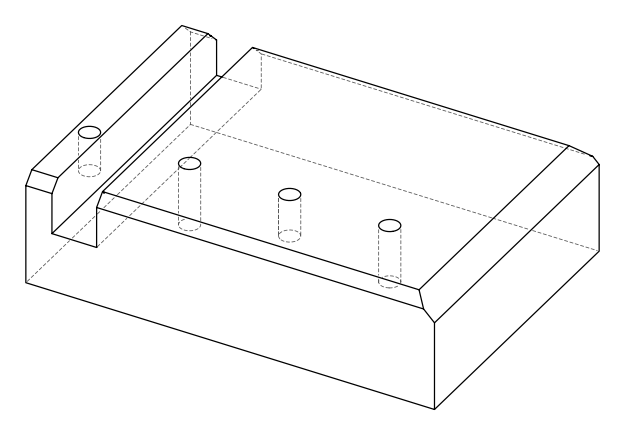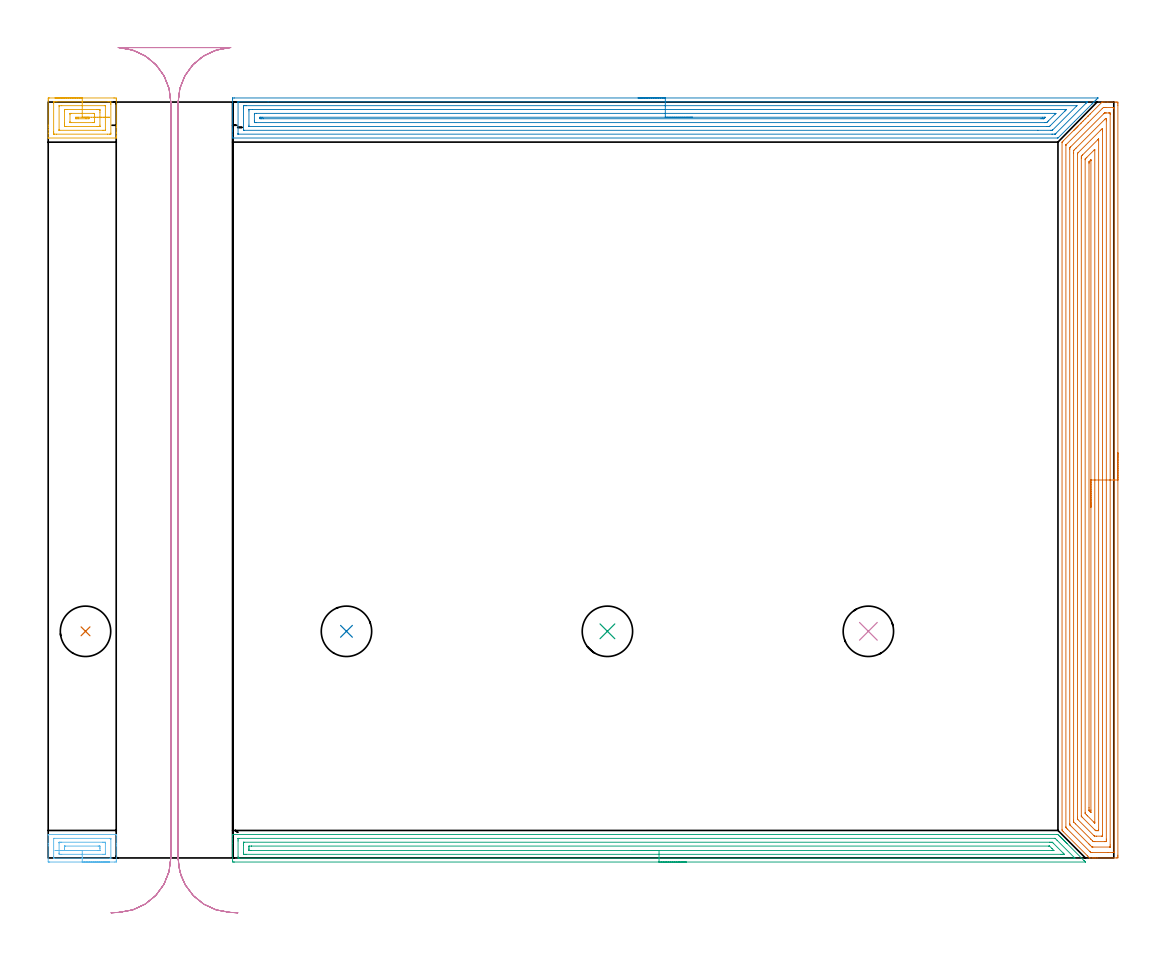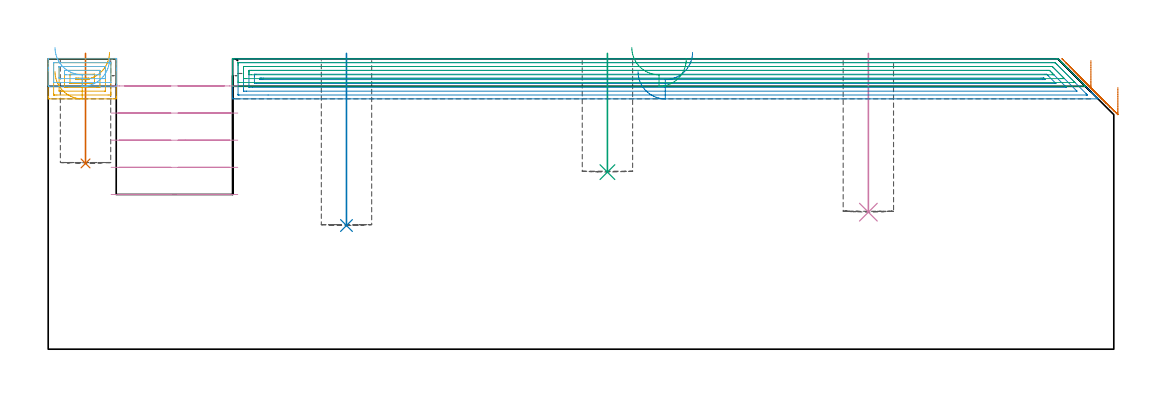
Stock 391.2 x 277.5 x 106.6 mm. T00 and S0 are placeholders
(PLAN: 10 operations, 2 tool changes, 53.6 min)
(1 INDEXABLE_INSERT_DRILL_BLIND_HOLE_FROM_SOLID | STEP1POCKET | NXT0302_008 | 0.16 min | 10247 mm3)
(2 INDEXABLE_INSERT_DRILL_BLIND_HOLE_FROM_SOLID_1 | STEP1POCKET_1 | NXT0302_008 | 0.25 min | 16369 mm3)
(3 INDEXABLE_INSERT_DRILL_BLIND_HOLE_FROM_SOLID_2 | STEP1POCKET_2 | NXT0302_008 | 0.18 min | 11104 mm3)
(4 INDEXABLE_INSERT_DRILL_BLIND_HOLE_FROM_SOLID_3 | STEP1POCKET_3 | NXT0302_008 | 0.23 min | 15053 mm3)
(5 AREA_MILL | FG_CHAMFER_SURFACE | UGT0205_001 | 1.4 min | 3472 mm3)
(6 AREA_MILL_1 | FG_CHAMFER_SURFACE_1 | UGT0205_001 | 1.02 min | 1580 mm3)
(7 AREA_MILL_2 | FG_CHAMFER_SURFACE_2 | UGT0205_001 | 17.5 min | 58308 mm3)
(8 AREA_MILL_3 | FG_CHAMFER_SURFACE_3 | UGT0205_001 | 15.1 min | 34047 mm3)
(9 AREA_MILL_4 | FG_CHAMFER_SURFACE_4 | UGT0205_001 | 10.09 min | 15927 mm3)
(10 MILL_RECTANGULAR_SLOT | SLOT_RECTANGULAR | UGT0201_019 | Follow Part, ap 10, ae 75% | 7.66 min | 588086 mm3)
(TOOL NXT0302_008 | Index. Insert Drill 18.5mm [880-D1850L25-05] | D18.5 PA176 FL93 Z2)
(TOOL UGT0205_001 | Chamfer Mill 20 x 3 x 45 deg. | D20 FL50 Z2)
(TOOL UGT0201_019 | End mill 40 mm | D40 FL63 Z6)
(OP 1 INDEXABLE_INSERT_DRILL_BLIND_HOLE_FROM_SOLID)
G17 G21 G94 G90
T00 M6
G54
G17 G0 G90 X13.7 Y83.2 S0 M3
G43 Z116.6 H1
G94 G81 G98 Z68.2 F250. R108.6
G80
M5
M2
(OP 2 INDEXABLE_INSERT_DRILL_BLIND_HOLE_FROM_SOLID_1)
G17 G21 G94 G90
T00 M6
G54
G17 G0 G90 X109.5 Y83.2 S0 M3
G43 Z116.6 H1
G94 G81 G98 Z45.4 F250. R108.6
G80
M5
M2
(OP 3 INDEXABLE_INSERT_DRILL_BLIND_HOLE_FROM_SOLID_2)
G17 G21 G94 G90
T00 M6
G54
G17 G0 G90 X205.3 Y83.2 S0 M3
G43 Z116.6 H1
G94 G81 G98 Z65. F250. R108.6
G80
M5
M2
(OP 4 INDEXABLE_INSERT_DRILL_BLIND_HOLE_FROM_SOLID_3)
G17 G21 G94 G90
T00 M6
G54
G17 G0 G90 X301.1 Y83.2 S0 M3
G43 Z116.6 H1
G94 G81 G98 Z50.3 F250. R108.6
G80
M5
M2
(OP 5 AREA_MILL)
G17 G21 G94 G90
T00 M6
G54
G17 G0 G90 X2.5 Y279. S1061 M3
G43 Z116.6 H0
Z101.9
G94 G1 X2.538 Z101.029 F250.
X2.652 Z100.164
X2.841 Z99.312
X3.103 Z98.48
X3.437 Z97.674
X3.84 Z96.9
X4.308 Z96.164
X4.84 Z95.472
X5.429 Z94.829
X6.072 Z94.24
X6.764 Z93.709
X7.5 Z93.24
X8.274 Z92.837
X9.08 Z92.503
X9.912 Z92.241
X10.763 Z92.052
X11.628 Z91.938
X12.5 Z91.9
X24.114
X24.473 Y278.998 Z91.902
X24.99 Y278.991 Z91.905
X24.995 Y278.646 Z92.25
X25. Y278.126 Z92.77
Y269.027 Z101.867
Y268.317 Z102.581
Y268.152 Z102.746
Y266.403 Z104.494
Y266.072 Z104.826
Y264.985 Z105.914
Y264.654 Z106.244
X24.999 Y264.432 Z106.466
X24.99 Y264.303 Z106.59
X24.916 Y264.3 Z106.6
X0.084
X0.01 Y264.304 Z106.59
X0.003 Y264.359 Z106.535
X0. Y264.434 Z106.464
Y266.073 Z104.826
Y267.278 Z103.62
Y268.317 Z102.581
Y269.027 Z101.867
Y278.126 Z92.77
X0.005 Y278.646 Z92.25
X0.01 Y278.991 Z91.905
X0.172 Y278.996 Z91.902
X0.527 Y279. Z91.9
X12.5
Y277.586 Z93.314
X22.001
X22.699 Y277.584 Z93.316
X22.891 Y277.582 Z93.318
X22.981 Y277.579 Z93.321
X22.99 Y277.55 Z93.35
X22.996 Y277.478 Z93.422
X22.999 Y276.897 Z94.003
X23. Y276.6 Z94.3
X22.999 Y266.107 Z104.793
X22.993 Y265.81 Z105.09
X22.99 Y265.73 Z105.17
X22.959 Y265.721 Z105.179
X22.873 Y265.719 Z105.181
X22.699 Y265.716 Z105.184
X22.51 Y265.715 Z105.185
X21.812 Y265.714 Z105.186
X2.999
X2.301 Y265.716 Z105.184
X2.109 Y265.718 Z105.182
X2.019 Y265.721 Z105.179
X2.01 Y265.75 Z105.15
X2.004 Y265.822 Z105.078
X2.001 Y266.403 Z104.497
X2. Y266.7 Z104.2
X2.001 Y277.193 Z93.707
X2.007 Y277.49 Z93.41
X2.01 Y277.57 Z93.33
X2.041 Y277.579 Z93.321
X2.127 Y277.581 Z93.319
X2.301 Y277.584 Z93.316
X2.49 Y277.585 Z93.315
X3.188 Y277.586 Z93.314
X12.5
Y276.172 Z94.728
X20.774 Y276.171 Z94.729
X20.925 Y276.17 Z94.73
X20.974 Y276.167 Z94.733
X20.985 Y276.166 Z94.734
X20.991 Y276.144 Z94.756
X20.997 Y276.096 Z94.804
X20.999 Y276.022 Z94.878
X21. Y275.949 Z94.951
X20.999 Y267.278 Z103.622
X20.998 Y267.206 Z103.694
X20.99 Y267.137 Z103.763
X20.925 Y267.135 Z103.765
X20.189 Y267.129 Z103.771
X20.038
X4.226
X4.075 Y267.13 Z103.77
X4.026 Y267.133 Z103.767
X4.015 Y267.134 Z103.766
X4.009 Y267.156 Z103.744
X4.003 Y267.204 Z103.696
X4.001 Y267.278 Z103.622
X4. Y267.351 Z103.549
X4.001 Y276.022 Z94.878
X4.002 Y276.094 Z94.806
X4.01 Y276.163 Z94.737
X4.075 Y276.165 Z94.735
X4.811 Y276.171 Z94.729
X4.962
X12.5 Y276.172 Z94.728
Y274.757 Z96.143
X17.774
X18.265
X18.663 Y274.756 Z96.144
X18.926 Y274.752 Z96.148
X18.979 Y274.751 Z96.149
X18.99 Y274.653 Z96.247
X18.998 Y274.425 Z96.475
X18.999 Y274.273 Z96.627
X19. Y273.548 Z97.352
Y269.027 Z101.873
X18.996 Y268.664 Z102.236
X18.993 Y268.574 Z102.326
X18.991 Y268.555 Z102.345
X18.975 Y268.55 Z102.35
X18.919 Y268.547 Z102.353
X18.754 Y268.544 Z102.356
X18.265 Y268.543 Z102.357
X17.868
X6.735
X6.337 Y268.544 Z102.356
X6.074 Y268.548 Z102.352
X6.021 Y268.549 Z102.351
X6.01 Y268.647 Z102.253
X6.002 Y268.875 Z102.025
X6.001 Y269.027 Z101.873
X6. Y269.752 Z101.148
Y274.273 Z96.627
X6.004 Y274.636 Z96.264
X6.007 Y274.726 Z96.174
X6.009 Y274.745 Z96.155
X6.025 Y274.75 Z96.15
X6.081 Y274.753 Z96.147
X6.246 Y274.756 Z96.144
X6.735 Y274.757 Z96.143
X7.132
X12.5
Y273.343 Z97.557
X16.548
X16.902 Y273.338 Z97.562
X16.982 Y273.336 Z97.564
X16.99 Y273.284 Z97.616
X16.994 Y273.224 Z97.676
X16.999 Y272.898 Z98.002
X17. Y270.274 Z100.626
X16.997 Y270.106 Z100.794
X16.991 Y269.973 Z100.927
X16.988 Y269.963 Z100.937
X16.982 Y269.961 Z100.939
X16.958 Y269.958 Z100.942
X16.906 Y269.957 Z100.943
X16.491
X8.452
X8.098 Y269.962 Z100.938
X8.018 Y269.964 Z100.936
X8.01 Y270.016 Z100.884
X8.006 Y270.076 Z100.824
X8.001 Y270.402 Z100.498
X8. Y273.026 Z97.874
X8.003 Y273.194 Z97.706
X8.009 Y273.327 Z97.573
X8.012 Y273.337 Z97.563
X8.018 Y273.339 Z97.561
X8.042 Y273.342 Z97.558
X8.094 Y273.343 Z97.557
X8.509
X12.5
Y271.929 Z98.971
X13.83
X14.435 Y271.928 Z98.972
X14.717 Y271.926 Z98.974
X14.99 Y271.922 Z98.978
X14.993 Y271.65 Z99.25
Y271.378 Z99.522
X14.717 Y271.375 Z99.525
X14.113 Y271.371 Z99.529
X13.83
X11.17
X10.565 Y271.372 Z99.528
X10.283 Y271.374 Z99.526
X10.01 Y271.378 Z99.522
X10.007 Y271.65 Z99.25
Y271.922 Z98.978
X10.283 Y271.925 Z98.975
X10.887 Y271.928 Z98.972
X11.17 Y271.929 Z98.971
X12.5
X13.372 Z99.009
X14.236 Z99.123
X15.088 Z99.312
X15.92 Z99.574
X16.726 Z99.908
X17.5 Z100.311
X18.236 Z100.78
X18.928 Z101.311
X19.571 Z101.9
X20.16 Z102.543
X20.692 Z103.235
X21.16 Z103.971
X21.563 Z104.745
X21.897 Z105.551
X22.159 Z106.383
X22.348 Z107.235
X22.462 Z108.1
X22.5 Z108.971
G0 Z116.6
M5
M2
(OP 6 AREA_MILL_1)
G17 G21 G94 G90
T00 M6
G54
G17 G0 G90 X22.5 Y-1.5 S1061 M3
G43 Z116.6 H0
Z106.5
G94 G1 X22.462 Z105.628 F250.
X22.348 Z104.764
X22.159 Z103.912
X21.897 Z103.08
X21.563 Z102.274
X21.16 Z101.5
X20.692 Z100.764
X20.16 Z100.072
X19.571 Z99.429
X18.928 Z98.84
X18.236 Z98.308
X17.5 Z97.84
X16.726 Z97.437
X15.92 Z97.103
X15.088 Z96.841
X14.236 Z96.652
X13.372 Z96.538
X12.5 Z96.5
X0.527
X0.226 Y-1.496 Z96.502
X0.01 Y-1.491 Z96.505
X0. Y-1.269 Z96.727
Y4.442 Z102.435
Y5.165 Z103.163
Y5.333 Z103.331
Y8.376 Z106.375
X0.002 Y8.573 Z106.566
X0.004 Y8.599 Z106.591
X0.005 Z106.592
X0.084 Y8.6 Z106.6
X24.916
X24.99 Y8.596 Z106.589
X24.993 Y8.574 Z106.568
X25. Y8.376 Z106.374
Y5.165 Z103.162
Y4.442 Z102.435
X24.999 Y-0.908 Z97.089
X24.997 Y-1.435 Z96.561
X24.994 Y-1.491 Z96.505
X24.473 Y-1.5 Z96.5
X12.5
Y-0.086 Z97.914
X2.301
X2.01 Y-0.079 Z97.921
X2.006 Y-0.059 Z97.941
X2.004 Y-0.016 Z97.984
X2. Y0.286 Z98.286
X2.001 Y7.116 Z105.116
X2.002 Y7.154 Z105.154
X2.005 Y7.172 Z105.172
X2.008 Y7.176 Z105.176
X2.025 Y7.179 Z105.179
X2.162 Y7.184 Z105.184
X2.232 Y7.185 Z105.185
X2.301 Y7.186 Z105.186
X22.699
X22.99 Y7.179 Z105.179
X22.993 Y7.159 Z105.159
X22.996 Y7.116 Z105.116
X22.999 Y6.814 Z104.814
Y-0.016 Z97.984
X22.998 Y-0.054 Z97.946
X22.995 Y-0.072 Z97.928
X22.992 Y-0.076 Z97.924
X22.975 Y-0.079 Z97.921
X22.838 Y-0.084 Z97.916
X22.768 Y-0.086 Z97.914
X22.699
X12.5
Y1.328 Z99.328
X4.962 Y1.329 Z99.329
X4.509 Y1.33 Z99.33
X4.075 Y1.334 Z99.334
X4.022 Y1.335 Z99.335
X4.009 Y1.542 Z99.542
X4.002 Y1.692 Z99.692
X4.001 Y1.767 Z99.767
Y5.483 Z103.483
X4.005 Y5.633 Z103.633
X4.01 Y5.733 Z103.733
X4.016 Y5.766 Z103.766
X4.022 Y5.767 Z103.767
X4.075 Y5.769 Z103.769
X4.526 Y5.771 Z103.771
X4.962 Y5.772 Z103.772
X20.038 Y5.771 Z103.771
X20.491 Y5.77 Z103.77
X20.925 Y5.766 Z103.766
X20.978 Y5.765 Z103.765
X20.991 Y5.558 Z103.558
X20.998 Y5.408 Z103.408
X20.999 Y5.333 Z103.333
Y1.617 Z99.617
X20.995 Y1.466 Z99.466
X20.99 Y1.367 Z99.367
X20.984 Y1.334 Z99.334
X20.978 Y1.333 Z99.333
X20.925 Y1.331 Z99.331
X20.474 Y1.329 Z99.329
X20.038 Y1.328 Z99.328
X12.5
Y2.743 Z100.743
X8.509
X6.652
X6.299 Y2.744 Z100.744
X6.123 Y2.747 Z100.747
X6.037 Y2.75 Z100.75
X6.01 Y2.757 Z100.757
X6.008 Y2.79 Z100.79
X6.001 Y3.397 Z101.397
X6. Y3.55 Z101.55
X6.004 Y4.286 Z102.286
X6.01 Y4.337 Z102.337
X6.015 Y4.351 Z102.351
X6.034 Y4.352 Z102.352
X6.133 Y4.355 Z102.355
X6.334 Y4.357 Z102.357
X18.348
X18.701 Y4.356 Z102.356
X18.877 Y4.353 Z102.353
X18.963 Y4.35 Z102.35
X18.99 Y4.343 Z102.343
X18.992 Y4.31 Z102.31
X18.999 Y3.703 Z101.703
X19. Y3.55 Z101.55
X18.996 Y2.814 Z100.814
X18.99 Y2.763 Z100.763
X18.985 Y2.749 Z100.749
X18.966 Y2.748 Z100.748
X18.867 Y2.745 Z100.745
X18.666 Y2.743 Z100.743
X18.265
X12.5
X11.628 Z100.781
X10.763 Z100.895
X9.912 Z101.083
X9.08 Z101.346
X8.274 Z101.68
X7.5 Z102.082
X6.764 Z102.551
X6.072 Z103.082
X5.429 Z103.672
X4.84 Z104.315
X4.308 Z105.007
X3.84 Z105.743
X3.437 Z106.516
X3.103 Z107.322
X2.841 Z108.154
X2.652 Z109.006
X2.538 Z109.871
X2.5 Z110.743
G0 Z116.6
M5
M2
(OP 7 AREA_MILL_2)
G17 G21 G94 G90
T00 M6
G54
G17 G0 G90 X392.7 Y148.75 S1061 M3
G43 Z116.6 H0
Z96.1
G94 G1 Y148.712 Z95.228 F250.
Y148.598 Z94.364
Y148.409 Z93.512
Y148.147 Z92.68
Y147.813 Z91.874
Y147.41 Z91.1
Y146.941 Z90.364
Y146.41 Z89.672
Y145.821 Z89.029
Y145.178 Z88.44
Y144.486 Z87.908
Y143.75 Z87.44
Y142.976 Z87.037
Y142.17 Z86.703
Y141.338 Z86.441
Y140.486 Z86.252
Y139.622 Z86.138
Y138.75 Z86.1
Y1.007
X392.699 Y0.627 Z86.101
X392.695 Y0.119 Z86.103
X392.692 Y0.009 Z86.106
X392.191 Y0. Z86.606
X385.107 Z93.688
X384.578 Z94.219
X384.221 Z94.575
X383.692 Z95.104
X383.336 Z95.459
X382.45 Y0.001 Z96.348
X382.309 Y0.002 Z96.489
X382.269 Y0.031 Z96.531
X381.564 Y0.734 Z97.233
X372.667 Y9.633 Z106.132
X372.327 Y9.973 Z106.471
X372.205 Y10.097 Z106.591
X372.2 Y10.461 Z106.6
Y262.569
X372.204 Y262.795 Z106.589
X372.281 Y262.882 Z106.517
X372.416 Y263.016 Z106.384
X372.491 Y263.092 Z106.308
X372.709 Y263.311 Z106.086
X376.546 Y267.148 Z102.25
X376.652 Y267.252 Z102.148
X376.737 Y267.337 Z102.063
X376.841 Y267.443 Z101.955
X376.944 Y267.545 Z101.855
X377.035 Y267.635 Z101.765
X377.137 Y267.739 Z101.659
X377.237 Y267.837 Z101.563
X377.333 Y267.933 Z101.467
X377.432 Y268.034 Z101.364
X377.529 Y268.13 Z101.27
X377.631 Y268.231 Z101.169
X377.727 Y268.329 Z101.069
X377.822 Y268.422 Z100.978
X377.929 Y268.529 Z100.871
X378.022 Y268.624 Z100.774
X378.226 Y268.827 Z100.573
X378.292 Y268.893 Z100.507
X378.908 Y269.51 Z99.888
X379.121 Y269.721 Z99.679
X379.154 Y269.754 Z99.646
X379.793 Y270.395 Z99.003
X380.014 Y270.615 Z98.786
X380.679 Y271.281 Z98.118
X380.876 Y271.476 Z97.924
X380.909 Y271.509 Z97.891
X381.564 Y272.166 Z97.232
X381.737 Y272.337 Z97.063
X381.803 Y272.403 Z96.997
X382.45 Y273.051 Z96.347
X382.598 Y273.198 Z96.202
X386.72 Y277.32 Z92.079
X386.878 Y277.473 Z91.921
X386.898 Y277.49 Z91.901
X387.591 Y277.5 Z91.208
X389.006 Z89.791
X391.927 Z86.87
X392.191 Y277.497 Z86.605
X392.691 Y277.491 Z86.105
X392.694 Y277.381 Z86.103
X392.699 Y276.873 Z86.101
X392.7 Y276.359 Z86.1
Y138.75
X391.286 Z87.514
X391.285 Y2.197 Z87.515
X391.284 Y2.087 Z87.516
X391.281 Y2.034 Z87.519
X391.28 Y2.015 Z87.52
X391.242 Y2.01 Z87.558
X390.829 Y2.002 Z87.971
X389.06 Y2. Z89.74
X383.336 Y2.001 Z95.464
X382.857 Y2.004 Z95.943
X382.761 Y2.01 Z96.039
X382.566 Y2.192 Z96.234
X382.45 Y2.302 Z96.35
X382.335 Y2.415 Z96.465
X374.289 Y10.461 Z104.511
X374.094 Y10.659 Z104.706
X373.696 Y11.066 Z105.104
X373.621 Y11.149 Z105.179
X373.619 Y11.172 Z105.181
X373.616 Y11.226 Z105.184
X373.614 Y11.335 Z105.186
Y11.355
X373.615 Y261.675 Z105.185
X373.618 Y261.729 Z105.182
X373.621 Y261.752 Z105.179
X373.636 Y261.775 Z105.164
X373.719 Y261.864 Z105.081
X373.846 Y261.994 Z104.954
X381.77 Y269.921 Z97.03
X386.935 Y275.085 Z91.865
X387.358 Y275.494 Z91.442
X387.763 Y275.497 Z91.037
X388.238 Y275.499 Z90.562
X390.896 Z87.904
X391.153 Y275.493 Z87.647
X391.269 Y275.49 Z87.531
X391.285 Y275.106 Z87.515
Y275.085
X391.286 Y138.75 Z87.514
X389.872 Z88.928
X389.871 Y4.757 Z88.929
X389.869 Y4.203 Z88.931
X389.866 Y4.034 Z88.934
X389.865 Y4.018 Z88.935
X389.854 Y4.01 Z88.946
X389.803 Y4.005 Z88.997
X389.735 Y4.001 Z89.065
X383.536 Y4. Z95.264
X383.336 Y4.003 Z95.464
X383.269 Y4.006 Z95.531
X383.217 Y4.01 Z95.583
X383.17 Y4.041 Z95.63
X383. Y4.203 Z95.8
X382.45 Y4.75 Z96.35
X382.102 Y5.097 Z96.698
X375.366 Y11.834 Z103.434
X375.16 Y12.043 Z103.64
X375.058 Y12.15 Z103.742
X375.035 Y12.176 Z103.765
X375.033 Y12.201 Z103.767
X375.031 Y12.249 Z103.769
X375.029 Y12.589 Z103.771
Y260.227
X375.031 Y260.504 Z103.769
X375.033 Y260.642 Z103.767
X375.035 Y260.707 Z103.765
X375.09 Y260.781 Z103.71
X375.225 Y260.922 Z103.575
X375.366 Y261.066 Z103.434
X387.596 Y273.297 Z91.204
X387.682 Y273.379 Z91.118
X387.763 Y273.454 Z91.037
X387.808 Y273.49 Z90.992
X387.849 Y273.494 Z90.951
X387.934 Y273.497 Z90.866
X388.106 Y273.499 Z90.694
X388.448 Y273.5 Z90.352
X389.334 Z89.466
X389.534 Y273.498 Z89.266
X389.736 Y273.494 Z89.064
X389.863 Y273.49 Z88.937
X389.866 Y273.41 Z88.934
X389.869 Y273.297 Z88.931
X389.871 Y272.957 Z88.929
X389.872 Y138.75 Z88.928
X388.457 Z90.343
Y6.885
X388.456 Y6.186 Z90.344
X388.453 Y6.085 Z90.347
X388.451 Y6.026 Z90.349
X388.444 Y6.01 Z90.356
X388.42 Y6.008 Z90.38
X388.202 Y6.004 Z90.598
X387.763 Y6. Z91.037
X384.212 Z94.588
X383.774 Y6.007 Z95.026
X383.666 Y6.01 Z95.134
X383.528 Y6.133 Z95.272
X383.336 Y6.319 Z95.464
X382.764 Y6.885 Z96.036
X377.137 Y12.512 Z101.663
X376.508 Y13.143 Z102.292
X376.467 Y13.191 Z102.333
X376.449 Y13.214 Z102.351
X376.448 Y13.232 Z102.352
X376.445 Y13.318 Z102.355
X376.443 Y13.493 Z102.357
Y13.844
Y258.799
X376.444 Y258.993 Z102.356
X376.449 Y259.687 Z102.351
X376.639 Y259.887 Z102.161
X377.332 Y260.584 Z101.468
X387.763 Y271.014 Z91.037
X388.012 Y271.258 Z90.788
X388.213 Y271.452 Z90.587
X388.263 Y271.49 Z90.537
X388.315 Y271.492 Z90.485
X388.423 Z90.377
X388.445 Y271.491 Z90.355
X388.45 Y271.459 Z90.35
X388.454 Y271.383 Z90.346
X388.456 Y271.29 Z90.344
X388.457 Y270.808 Z90.343
Y270.615
Y138.75
X387.043 Z91.757
Y8.507
X387.041 Y8.339 Z91.759
X387.036 Y8.015 Z91.764
X386.878 Y8.009 Z91.922
X386.657 Y8.002 Z92.143
X384.888 Y8. Z93.912
X384.221 Y8.004 Z94.579
X384.126 Y8.007 Z94.674
X384.1 Y8.01 Z94.7
X384.075 Y8.03 Z94.725
X384.025 Y8.077 Z94.775
X383.825 Y8.274 Z94.975
X378.022 Y14.077 Z100.778
X377.919 Y14.187 Z100.881
X377.87 Y14.24 Z100.93
X377.864 Y14.431 Z100.936
X377.859 Y14.764 Z100.941
X377.857 Y14.931 Z100.943
Y258.266
X377.858 Y258.433 Z100.942
X377.861 Y258.544 Z100.939
X377.864 Y258.63 Z100.936
X377.884 Y258.673 Z100.916
X378.022 Y258.821 Z100.778
X378.107 Y258.908 Z100.693
X378.191 Y258.993 Z100.609
X386.237 Y267.039 Z92.563
X386.56 Y267.36 Z92.24
X386.878 Y267.673 Z91.922
X387.01 Y267.8 Z91.79
X387.037 Y267.782 Z91.763
X387.039 Y267.77 Z91.761
X387.043 Y267.039 Z91.757
Y266.872
Y138.75
X385.629 Z93.171
X385.628 Y10.461 Z93.172
X385.627 Y10.198 Z93.173
X385.624 Y10.066 Z93.176
X385.622 Y10.01 Z93.178
X385.559 Y10.005 Z93.241
X385.107 Y10.003 Z93.693
X384.674 Y10.004 Z94.126
X384.566 Y10.01 Z94.234
X384.357 Y10.202 Z94.443
X384.221 Y10.33 Z94.579
X384.087 Y10.461 Z94.713
X379.617 Y14.931 Z99.183
X379.437 Y15.113 Z99.363
X379.317 Y15.239 Z99.483
X379.277 Y15.283 Z99.523
X379.275 Y15.295 Z99.525
X379.273 Y15.327 Z99.527
X379.271 Y15.458 Z99.529
Y256.838
X379.273 Y257.205 Z99.527
X379.276 Y257.468 Z99.524
X379.278 Y257.596 Z99.522
X379.331 Y257.672 Z99.469
X379.747 Y258.099 Z99.053
X379.77 Y258.122 Z99.03
X385.311 Y263.662 Z93.489
X385.557 Y263.903 Z93.243
X385.588 Y263.93 Z93.212
X385.622 Y263.954 Z93.178
X385.625 Y263.913 Z93.175
X385.627 Y263.832 Z93.173
X385.629 Y263.463 Z93.171
Y263.309
Y138.75
X384.215 Z94.585
Y13.15
X384.213 Y12.927 Z94.587
X384.21 Y12.82 Z94.59
X384.208 Y12.805 Z94.592
X384.202 Y12.807 Z94.598
X384.166 Y12.838 Z94.634
X384.083 Y12.917 Z94.717
X383.854 Y13.143 Z94.946
X381.564 Y15.433 Z97.236
X381.175 Y15.825 Z97.625
X380.776 Y16.233 Z98.024
X380.692 Y16.329 Z98.108
X380.69 Y16.38 Z98.11
X380.687 Y16.491 Z98.113
X380.685 Y16.713 Z98.115
Y256.304
X380.691 Y256.532 Z98.109
X380.692 Y256.583 Z98.108
X380.728 Y256.623 Z98.072
X380.797 Y256.696 Z98.003
X380.989 Y256.891 Z97.811
X381.302 Y257.205 Z97.498
X383.984 Y259.887 Z94.816
X384.046 Y259.949 Z94.754
X384.104 Y260.005 Z94.696
X384.17 Y260.066 Z94.63
X384.183 Y260.074 Z94.617
X384.208 Y260.081 Z94.592
X384.214 Y259.894 Z94.586
X384.215 Y259.873 Z94.585
Y138.75
X382.8 Z96.
Y17.613
X382.799 Y17.261 Z96.001
X382.795 Y16.719 Z96.005
X382.794 Y16.679 Z96.006
X382.738 Y16.719 Z96.062
X382.45 Y17.002 Z96.35
X382.147 Y17.31 Z96.653
X382.111 Y17.347 Z96.689
X382.107 Y17.402 Z96.693
X382.103 Y17.495 Z96.697
X382.101 Y17.613 Z96.699
X382.1 Y17.967 Z96.7
X382.099 Y18.507 Z96.701
X382.1 Y254.876 Z96.7
X382.102 Y255.417 Z96.698
X382.104 Y255.505 Z96.696
X382.106 Y255.545 Z96.694
X382.131 Y255.573 Z96.669
X382.211 Y255.659 Z96.589
X382.45 Y255.903 Z96.35
X382.653 Y256.106 Z96.147
X382.703 Y256.155 Z96.097
X382.765 Y256.213 Z96.035
X382.791 Y256.233 Z96.009
X382.793 Z96.007
X382.796 Y256.217 Z96.004
X382.799 Y256.156 Z96.001
X382.8 Y256.066 Z96.
Y255.957
Y138.75
Y137.878 Z96.038
Y137.013 Z96.151
Y136.162 Z96.34
Y135.33 Z96.603
Y134.524 Z96.936
Y133.75 Z97.339
Y133.014 Z97.808
Y132.322 Z98.339
Y131.679 Z98.928
Y131.09 Z99.572
Y130.558 Z100.264
Y130.09 Z101.
Y129.687 Z101.773
Y129.353 Z102.579
Y129.091 Z103.411
Y128.902 Z104.263
Y128.788 Z105.128
Y128.75 Z106.
G0 Z116.6
M5
M2
(OP 8 AREA_MILL_3)
G17 G21 G94 G90
T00 M6
G54
G17 G0 G90 X216.55 Y279. S1061 M3
G43 Z116.6 H0
Z101.9
G94 G1 X216.588 Z101.028 F250.
X216.702 Z100.164
X216.891 Z99.312
X217.153 Z98.48
X217.487 Z97.674
X217.89 Z96.9
X218.358 Z96.164
X218.89 Z95.472
X219.479 Z94.829
X220.122 Z94.24
X220.814 Z93.708
X221.55 Z93.24
X222.324 Z92.837
X223.13 Z92.503
X223.962 Z92.241
X224.814 Z92.052
X225.678 Z91.938
X226.55 Z91.9
X385.37 Y278.999 Z91.899
X385.383 Y278.994 Z91.903
X385.37 Y278.974 Z91.925
X385.21 Y278.809 Z92.09
X384.774 Y278.373 Z92.525
X384.611 Y278.209 Z92.686
X384.453 Y278.052 Z92.846
X384.327 Y277.926 Z92.972
X384.174 Y277.771 Z93.124
X384.025 Y277.624 Z93.274
X383.88 Y277.479 Z93.419
X383.736 Y277.334 Z93.561
X383.597 Y277.196 Z93.702
X383.433 Y277.032 Z93.866
X383.299 Y276.897 Z93.999
X383.169 Y276.768 Z94.13
X376.748 Y270.348 Z100.552
X370.918 Y264.518 Z106.381
X370.837 Y264.438 Z106.461
X370.695 Y264.304 Z106.589
X370.471 Y264.3 Z106.6
X67.879
X67.71 Y264.302 Z106.588
X67.703 Y264.439 Z106.453
X67.7 Y264.584 Z106.316
Y264.828 Z106.072
Y265.529 Z105.366
Y266.753 Z104.144
Y267.278 Z103.617
Y267.89 Z103.005
Y278.646 Z92.252
X67.704 Y278.912 Z91.986
X67.71 Y278.992 Z91.905
X67.793 Y278.999 Z91.899
X68.326 Y279. Z91.9
X226.55
Y277.586 Z93.314
X381.014 Y277.585 Z93.315
X381.198
X381.392 Y277.582 Z93.318
X381.516 Y277.579 Z93.321
X381.459 Y277.517 Z93.383
X381.304 Y277.355 Z93.545
X381.198 Y277.248 Z93.652
X381.021 Y277.07 Z93.83
X369.969 Y266.02 Z104.88
X369.838 Y265.89 Z105.01
X369.73 Y265.787 Z105.113
X369.66 Y265.722 Z105.178
X369.577 Y265.719 Z105.181
X369.385 Y265.716 Z105.184
X368.683 Y265.714 Z105.186
X368.494
X69.923 Y265.715 Z105.185
X69.758 Y265.718 Z105.182
X69.719 Y265.721 Z105.179
X69.71 Y265.723 Z105.177
X69.706 Y265.735 Z105.165
X69.703 Y265.768 Z105.132
X69.7 Y265.933 Z104.967
Y277.302 Z93.598
X69.703 Y277.437 Z93.463
X69.707 Y277.544 Z93.356
X69.71 Y277.575 Z93.325
X69.721 Y277.579 Z93.321
X69.762 Y277.581 Z93.319
X70.114 Y277.585 Z93.315
X80.729 Y277.586 Z93.314
X226.55
Y276.172 Z94.728
X377.47 Y276.171 Z94.729
X377.528
X377.623 Y276.167 Z94.733
X377.645 Y276.165 Z94.735
X377.636 Y276.146 Z94.754
X377.623 Y276.124 Z94.776
X377.572 Y276.072 Z94.828
X377.523 Y276.022 Z94.878
X368.731 Y267.231 Z103.669
X368.683 Y267.185 Z103.715
X368.631 Y267.142 Z103.758
X368.589 Y267.135 Z103.765
X368.498 Y267.132 Z103.768
X368.313 Y267.129 Z103.771
X367.942 Y267.128 Z103.772
X363.333
X72.054 Y267.129 Z103.771
X71.902 Y267.13 Z103.77
X71.75 Y267.133 Z103.767
X71.715 Y267.135 Z103.765
X71.709 Y267.16 Z103.74
X71.703 Y267.212 Z103.688
X71.701 Y267.278 Z103.622
X71.7 Y275.345 Z95.555
X71.703 Y276.022 Z94.878
X71.706 Y276.121 Z94.779
X71.71 Y276.164 Z94.736
X71.754 Y276.167 Z94.733
X71.902 Y276.169 Z94.731
X72.643 Y276.171 Z94.729
X72.796 Y276.172 Z94.728
X226.55
Y274.757 Z96.143
X373.553
X373.677 Y274.754 Z96.146
X373.731 Y274.75 Z96.15
X373.783 Y274.742 Z96.158
X373.746 Y274.701 Z96.199
X373.68 Y274.632 Z96.268
X373.325 Y274.273 Z96.627
X373.24 Y274.188 Z96.712
X367.935 Y268.884 Z102.016
X367.789 Y268.741 Z102.159
X367.585 Y268.55 Z102.35
X367.386 Y268.546 Z102.354
X366.896 Y268.544 Z102.356
X366.496 Y268.543 Z102.357
X73.847
X73.796 Y268.544 Z102.356
X73.743 Y268.547 Z102.353
X73.71 Y268.551 Z102.349
X73.708 Y268.598 Z102.302
X73.7 Y269.016 Z101.884
Y274.263 Z96.637
X73.71 Y274.705 Z96.195
X73.714 Y274.751 Z96.149
X73.792 Y274.753 Z96.147
X73.924 Y274.756 Z96.144
X74.983 Y274.757 Z96.143
X226.55
Y273.343 Z97.557
X369.635 Y273.342 Z97.558
X369.892 Y273.336 Z97.564
X369.925 Y273.332 Z97.568
X369.915 Y273.319 Z97.581
X369.899 Y273.3 Z97.6
X369.791 Y273.19 Z97.71
X369.685 Y273.083 Z97.817
X367.139 Y270.537 Z100.363
X366.896 Y270.294 Z100.606
X366.695 Y270.097 Z100.803
X366.593 Y270. Z100.9
X366.564 Y269.974 Z100.926
X366.523 Y269.964 Z100.936
X365.944 Y269.957 Z100.943
X76.314
X75.937 Y269.96 Z100.94
X75.75 Y269.962 Z100.938
X75.711 Y269.964 Z100.936
X75.708 Y269.996 Z100.904
X75.705 Y270.051 Z100.849
X75.7 Y270.557 Z100.343
Y270.776 Z100.124
X75.702 Y273.179 Z97.721
X75.706 Y273.275 Z97.625
X75.71 Y273.328 Z97.572
X75.746 Y273.336 Z97.564
X76.429 Y273.343 Z97.557
X226.55
Y271.929 Z98.971
X365.108
X365.718 Y271.928 Z98.972
X365.834 Y271.926 Z98.974
X366.002 Y271.922 Z98.978
X366.057 Y271.915 Z98.985
X366.029 Y271.882 Z99.018
X366.002 Y271.85 Z99.05
X365.901 Y271.749 Z99.151
X365.802 Y271.65 Z99.25
X365.571 Y271.423 Z99.477
X365.534 Y271.39 Z99.51
X365.518 Y271.378 Z99.522
X365.487 Y271.376 Z99.524
X365.391 Y271.373 Z99.527
X365.108 Y271.372 Z99.528
X364.499 Y271.371 Z99.529
X79.053
X78.443 Y271.372 Z99.528
X78.159 Y271.374 Z99.526
X77.875 Y271.378 Z99.522
X77.71 Y271.387 Z99.513
X77.706 Y271.5 Z99.4
X77.705 Y271.65 Z99.25
X77.71 Y271.874 Z99.026
X77.713 Y271.922 Z98.978
X77.779 Y271.925 Z98.975
X77.876 Y271.927 Z98.973
X78.159 Y271.928 Z98.972
X78.768 Y271.929 Z98.971
X226.55
X227.422 Z99.009
X228.286 Z99.123
X229.138 Z99.312
X229.97 Z99.574
X230.776 Z99.908
X231.55 Z100.311
X232.286 Z100.78
X232.978 Z101.311
X233.621 Z101.9
X234.21 Z102.543
X234.742 Z103.235
X235.21 Z103.971
X235.613 Z104.745
X235.947 Z105.551
X236.209 Z106.383
X236.398 Z107.235
X236.512 Z108.1
X236.55 Z108.971
G0 Z116.6
M5
M2
(OP 9 AREA_MILL_4)
G17 G21 G94 G90
T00 M6
G54
G17 G0 G90 X234.25 Y-1.5 S1061 M3
G43 Z116.6 H0
Z106.5
G94 G1 X234.212 Z105.628 F250.
X234.098 Z104.764
X233.909 Z103.912
X233.647 Z103.08
X233.313 Z102.274
X232.91 Z101.5
X232.441 Z100.764
X231.91 Z100.072
X231.321 Z99.429
X230.678 Z98.84
X229.986 Z98.308
X229.25 Z97.84
X228.476 Z97.437
X227.67 Z97.103
X226.838 Z96.841
X225.986 Z96.652
X225.122 Z96.538
X224.25 Z96.5
X68.321
X68.018 Y-1.497 Z96.502
X67.71 Y-1.492 Z96.506
X67.7 Y-1.179 Z96.818
Y5.333 Z103.328
Y6.768 Z104.765
Y7.116 Z105.111
Y7.812 Z105.812
Y8.138 Z106.138
X67.708 Y8.545 Z106.537
X67.71 Y8.598 Z106.589
X67.874 Y8.6 Z106.6
X370.349
X370.695 Y8.594 Z106.592
X370.976 Y8.324 Z106.324
X371.294 Y8.008 Z106.005
X371.342 Y7.958 Z105.957
X371.541 Y7.76 Z105.759
X371.591 Y7.71 Z105.707
X371.639 Y7.662 Z105.661
X371.839 Y7.462 Z105.461
X371.888 Y7.413 Z105.41
X371.935 Y7.365 Z105.364
X372.137 Y7.164 Z105.163
X372.185 Y7.116 Z105.113
X372.232 Y7.069 Z105.068
X372.434 Y6.866 Z104.865
X372.482 Y6.819 Z104.816
X372.528 Y6.772 Z104.771
X372.732 Y6.568 Z104.567
X372.78 Y6.522 Z104.519
X372.825 Y6.476 Z104.475
X373.03 Y6.27 Z104.269
X373.077 Y6.225 Z104.222
X373.121 Y6.179 Z104.178
X373.328 Y5.972 Z103.971
X373.374 Y5.927 Z103.925
X373.418 Y5.883 Z103.882
X373.626 Y5.675 Z103.674
X373.671 Y5.63 Z103.627
X373.714 Y5.586 Z103.585
X373.924 Y5.377 Z103.376
X373.968 Y5.333 Z103.33
X374.011 Y5.29 Z103.289
X380.208 Y-0.908 Z97.09
X380.294 Y-0.993 Z97.006
X380.477 Y-1.176 Z96.823
X380.655 Y-1.353 Z96.644
X380.774 Y-1.478 Z96.52
X380.783 Y-1.494 Z96.503
X380.774 Y-1.499 Z96.499
X224.25 Y-1.5 Z96.5
Y-0.086 Z97.914
X70.108 Y-0.085 Z97.915
X70.039 Y-0.084 Z97.916
X69.899 Y-0.079 Z97.921
X69.71 Y-0.068 Z97.932
X69.708 Y-0.016 Z97.984
X69.701 Y0.39 Z98.39
X69.7 Y6.225 Z104.225
Y6.632 Z104.632
X69.704 Y7.116 Z105.116
X69.707 Y7.166 Z105.166
X69.708 Y7.174 Z105.174
X69.738 Y7.179 Z105.179
X69.829 Y7.182 Z105.182
X69.969 Y7.185 Z105.185
X70.039 Y7.186 Z105.186
X369.386
X369.456 Y7.185 Z105.185
X369.526 Y7.183 Z105.183
X369.66 Y7.179 Z105.179
X369.726 Y7.116 Z105.116
X370.349 Y6.5 Z104.5
X376.604 Y0.246 Z98.246
X376.864 Y-0.016 Z97.984
X376.9 Y-0.055 Z97.945
X376.916 Y-0.077 Z97.923
Y-0.079 Z97.921
X376.884 Y-0.081 Z97.919
X376.744 Y-0.085 Z97.915
X376.674 Y-0.086 Z97.914
X224.25
Y1.328 Z99.328
X72.789 Y1.329 Z99.329
X72.334 Y1.33 Z99.33
X71.895 Y1.333 Z99.333
X71.751 Y1.335 Z99.335
X71.71 Y1.343 Z99.343
X71.706 Y1.442 Z99.442
X71.702 Y1.572 Z99.572
X71.701 Y1.767 Z99.767
X71.7 Y1.962 Z99.962
Y4.637 Z102.637
X71.701 Y5.333 Z103.333
X71.702 Y5.526 Z103.526
X71.71 Y5.723 Z103.723
X71.713 Y5.765 Z103.765
X71.732 Y5.767 Z103.767
X71.786 Y5.769 Z103.769
X71.895 Y5.771 Z103.771
X367.669
X368.124 Y5.77 Z103.77
X368.562 Y5.766 Z103.766
X368.62 Y5.765 Z103.765
X368.682 Y5.708 Z103.708
X368.812 Y5.584 Z103.584
X369.067 Y5.333 Z103.333
X372.632 Y1.767 Z99.767
X373.03 Y1.365 Z99.365
X373.051 Y1.335 Z99.335
X373.03 Y1.334 Z99.334
X372.575 Y1.33 Z99.33
X372.137 Y1.329 Z99.329
X371.683 Y1.328 Z99.328
X224.25
Y2.743 Z100.743
X74.492
X73.756 Y2.749 Z100.749
X73.719
X73.71 Y2.786 Z100.786
X73.706 Y2.892 Z100.892
X73.702 Y3.106 Z101.106
X73.7 Y3.533 Z101.533
X73.703 Y3.987 Z101.987
X73.706 Y4.206 Z102.206
X73.71 Y4.314 Z102.314
X73.721 Y4.351 Z102.351
X73.772 Y4.352 Z102.352
X74.576 Y4.357 Z102.357
X74.661
X367.264
X367.466 Y4.355 Z102.355
X367.567 Y4.352 Z102.352
X367.588 Y4.351 Z102.351
X367.615 Y4.329 Z102.329
X367.669 Y4.28 Z102.28
X368.401 Y3.55 Z101.55
X368.562 Y3.389 Z101.389
X369.152 Y2.793 Z100.793
X369.184 Y2.757 Z100.757
X369.189 Y2.749 Z100.749
X369.181 Y2.747 Z100.747
X369.094 Y2.745 Z100.745
X368.917 Y2.743 Z100.743
X368.562
X224.25
X223.378 Z100.781
X222.513 Z100.895
X221.662 Z101.083
X220.83 Z101.346
X220.024 Z101.68
X219.25 Z102.082
X218.514 Z102.551
X217.822 Z103.082
X217.179 Z103.672
X216.59 Z104.315
X216.058 Z105.007
X215.59 Z105.743
X215.187 Z106.516
X214.853 Z107.322
X214.591 Z108.154
X214.402 Z109.006
X214.288 Z109.871
X214.25 Z110.743
G0 Z116.6
M5
M2
(OP 10 MILL_RECTANGULAR_SLOT)
G17 G21 G94 G90
T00 M6
G54
G17 G0 G90 X69.6 Y-20.134 S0 M3
G43 Z116.6 H0
Z96.64
G94 G1 X66.605 Y-19.97 F250.
G2 X47.703 Y-0.32 R20. F500.
X47.7 Y0. R20. F431.
G1 Y249.68
Y277.5 F500.
G2 X64.563 Y297.252 R20.
G1 X64.567 Y297.282
G3 X61.623 Y297.5 R20.
G1 X31.082
G3 X28.135 Y297.282 R20.
G1 X28.139 Y297.252
G2 X45. Y277.5 R20.
G1 Y0.
G2 X26.095 Y-19.97 R20.
G1 X23.1 Y-20.134 F250.
G0 X69.6 Z86.68
G1 X66.605 Y-19.97
G2 X50.304 Y-9.868 R20. F500.
X47.7 Y0. R20. F449.
G1 Y259.68
Y277.5 F500.
G2 X67.068 Y297.49 R20.
G1 X25.632
G2 X45. Y277.5 R20.
G1 Y0.
G2 X26.095 Y-19.97 R20.
G1 X23.1 Y-20.134 F250.
G0 X69.6 Z76.72
G1 X66.605 Y-19.97
G2 X50.304 Y-9.868 R20. F500.
X47.7 Y0. R20. F449.
G1 Y259.68
Y277.5 F500.
G2 X66.605 Y297.47 R20.
G1 Y297.5
X26.095
Y297.47
G2 X45. Y277.5 R20.
G1 Y0.
G2 X26.095 Y-19.97 R20.
G1 X23.1 Y-20.134 F250.
G0 X69.6 Z66.76
G1 X66.605 Y-19.97
G2 X47.703 Y-0.32 R20. F500.
X47.7 Y0. R20. F427.
G1 Y259.68
Y277.5 F500.
G2 X66.605 Y297.47 R20.
G1 Y297.5
X26.095
Y297.47
G2 X45. Y277.5 R20.
G1 Y0.
G2 X26.095 Y-19.97 R20.
G1 X23.1 Y-20.134 F250.
G0 X69.6 Z56.8
G1 X66.605 Y-19.97
G2 X50.304 Y-9.868 R20. F500.
X47.7 Y0. R20. F449.
G1 Y259.68
Y277.5 F500.
G2 X66.605 Y297.47 R20.
G1 Y297.5
X26.095
Y297.47
G2 X45. Y277.5 R20.
G1 Y0.
G2 X26.095 Y-19.97 R20.
G1 X23.1 Y-20.134 F250.
G0 Z116.6
M5
M2
